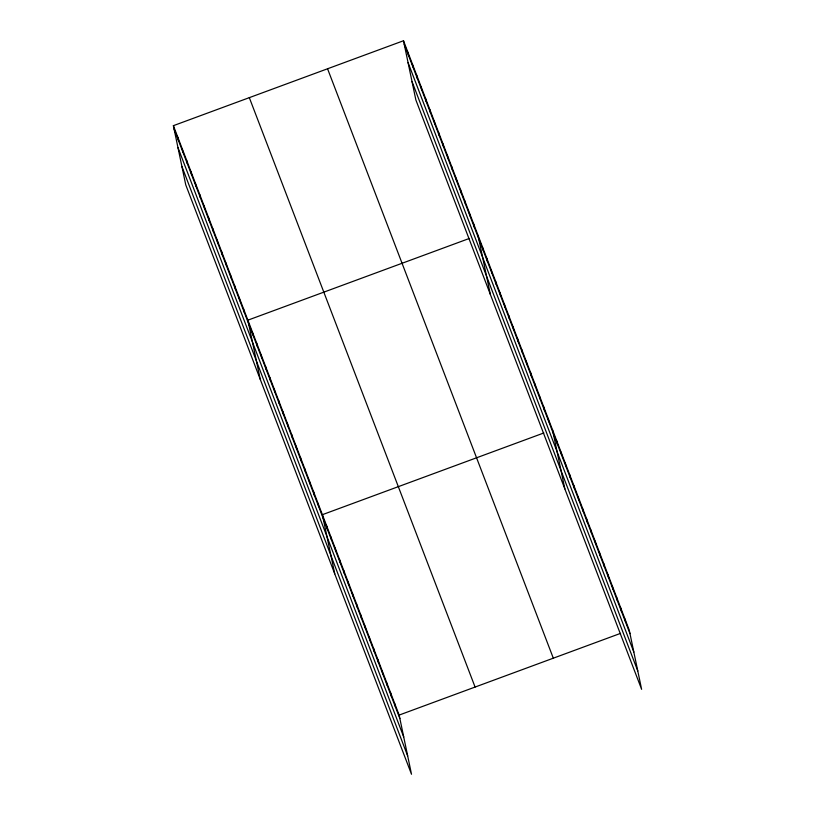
<?xml version="1.0" encoding="UTF-8"?>
<svg xmlns="http://www.w3.org/2000/svg" width="815" height="815" viewBox="0 0 815 815"><rect width="100%" height="100%" fill="white"/><g stroke="black" fill="none" stroke-linecap="round" stroke-linejoin="round"><path stroke-width="1.22" d="M173.381 125.673L399.146 715.081L411.504 774.25L185.749 184.842L173.381 125.673L403.496 40.75L629.251 630.158L641.619 689.327L415.854 99.919L403.496 40.75M469.318 238.459L247.882 320.173L260.25 379.342M543.819 432.969L322.383 514.683L334.751 573.852M399.146 715.081L620.572 633.367M404.23 44.255L629.985 633.673M408.071 62.623L633.826 652.041M412.023 81.551L637.778 670.959M327.559 68.776L553.314 658.184M249.319 97.647L475.084 687.055M174.115 129.178L399.88 718.586M177.955 147.546L403.71 736.954M181.908 166.474L407.663 755.882M624.993 619.033L625.716 622.538M620.724 607.898L621.458 611.403M616.456 596.763L617.189 600.268M612.197 585.628L612.931 589.133M607.929 574.494L608.662 577.998M603.67 563.359L604.404 566.873M599.402 552.234L600.135 555.738M595.144 541.099L595.867 544.603M590.875 529.964L591.609 533.468M586.606 518.829L587.34 522.334M582.348 507.694L583.082 511.199M578.08 496.559L578.813 500.074M573.821 485.424L574.555 488.939M569.553 474.299L570.286 477.804M565.284 463.165L566.018 466.669M561.026 452.03L561.759 455.534M556.757 440.895L557.491 444.399M552.499 429.76L564.856 488.929M548.118 418.319L548.841 421.824M543.727 406.879L544.461 410.383M539.347 395.438L540.08 398.943M534.966 383.997L535.7 387.502M530.585 372.557L531.319 376.061M526.205 361.116L526.938 364.621M521.824 349.676L522.547 353.18M517.433 338.225L518.167 341.74M513.053 326.784L513.786 330.299M508.672 315.344L509.406 318.859M504.291 303.903L505.025 307.408M499.911 292.463L500.644 295.967M495.53 281.022L496.254 284.527M491.139 269.582L491.873 273.086M486.759 258.141L487.492 261.646M482.378 246.701L483.112 250.205M477.998 235.26L490.355 294.429M473.617 223.819L474.35 227.324M469.236 212.369L469.96 215.883M464.845 200.928L465.579 204.443M460.465 189.488L461.198 192.992M456.084 178.047L456.818 181.551M451.704 166.606L452.437 170.111M447.323 155.166L448.056 158.67M442.942 143.725L443.666 147.23M438.552 132.285L439.285 135.789M434.171 120.844L434.904 124.349M429.79 109.404L430.524 112.908M425.41 97.953L426.143 101.468M421.029 86.512L421.763 90.027M416.648 75.072L417.372 78.586M412.258 63.631L412.991 67.136M407.877 52.191L408.61 55.695M394.878 703.946L395.611 707.451M390.609 692.811L391.343 696.316M386.351 681.676L387.084 685.191M382.082 670.551L382.816 674.056M377.824 659.417L378.557 662.921M373.555 648.282L374.289 651.786M369.297 637.147L370.02 640.651M365.028 626.012L365.762 629.516M360.76 614.877L361.493 618.391M356.501 603.752L357.235 607.257M352.233 592.617L352.966 596.122M347.974 581.482L348.708 584.987M343.706 570.347L344.439 573.852M339.447 559.212L340.171 562.717M335.179 548.077L335.912 551.592M330.91 536.942L331.644 540.457M326.652 525.818L327.386 529.322M318.003 503.242L318.736 506.747M313.622 491.802L314.356 495.306M309.242 480.351L309.975 483.865M304.861 468.91L305.584 472.425M300.47 457.47L301.204 460.984M296.089 446.029L296.823 449.534M291.709 434.589L292.442 438.093M287.328 423.148L288.062 426.653M282.948 411.707L283.681 415.212M278.567 400.267L279.29 403.771M274.176 388.826L274.91 392.331M269.796 377.386L270.529 380.89M265.415 365.945L266.148 369.45M261.034 354.494L261.768 358.009M256.654 343.054L257.387 346.569M252.273 331.613L252.996 335.118M243.502 308.732L244.235 312.237M239.121 297.292L239.855 300.796M234.74 285.851L235.474 289.356M230.36 274.411L231.093 277.915M225.979 262.97L226.702 266.474M221.588 251.529L222.322 255.034M217.208 240.079L217.941 243.593M212.827 228.638L213.561 232.153M208.446 217.197L209.18 220.712M204.066 205.757L204.799 209.261M199.675 194.316L200.409 197.821M195.294 182.876L196.028 186.38M190.914 171.435L191.647 174.94M186.533 159.995L187.267 163.499M182.153 148.554L182.886 152.059M177.772 137.114L178.505 140.618"/></g></svg>
